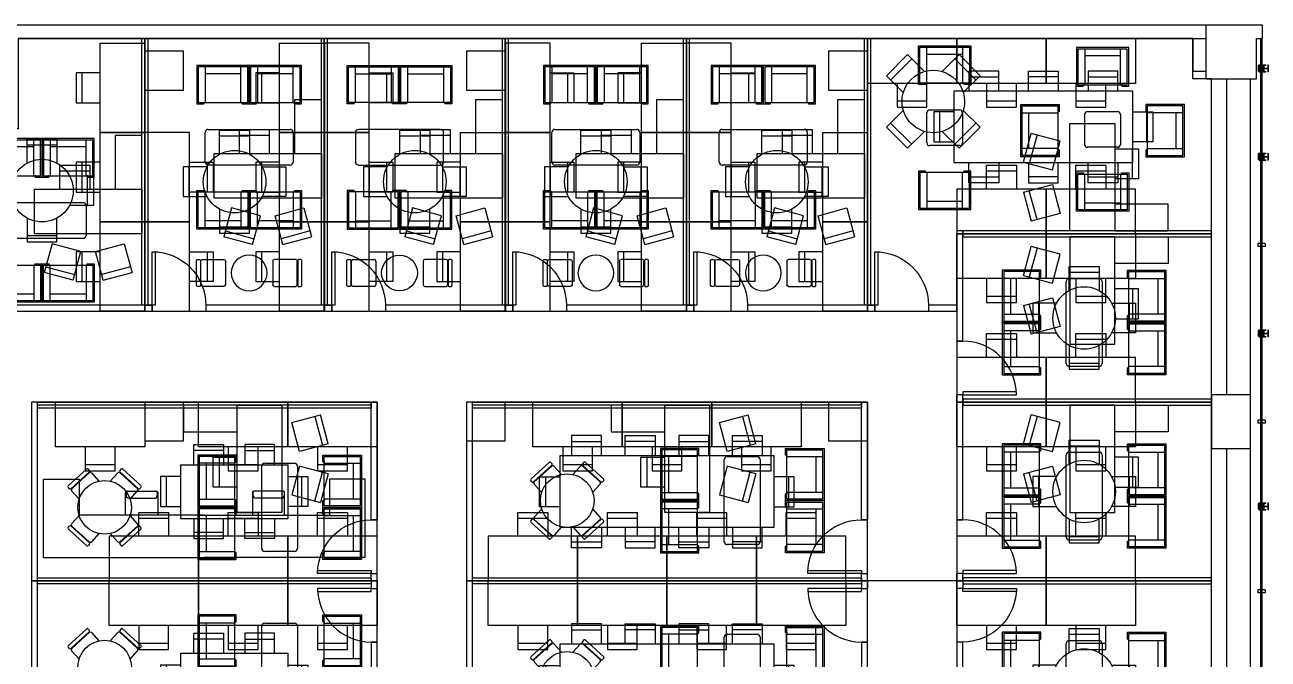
# Model space of a CAD drawing. Header units: feet. Extents: x 0 to 197, y 0 to 205.
# Drawn here: x 127.6 to 197.2, y 144.5 to 179.9 of the extents above; entities that cross this region are included whole.
import ezdxf

# ---------------------------------------------------------------- set-up
doc = ezdxf.new("R2010")
doc.units = ezdxf.units.FT
doc.header["$LTSCALE"] = 0.003281
doc.header["$MEASUREMENT"] = 0
for name, color, linetype, true_color in [('0-PF-CELLULAR$0-PF-CELL', 6, 'Continuous', 0xff00ff), ('0-PF-PARITION-WALLS', 70, 'Continuous', 0x7fff00), ('FURN$0-FURN-BENCHING', 15, 'Continuous', 0xbf3f3f), ('FURN$0-FURN-BREAKOUT', 18, 'Continuous', 0x000000), ('FURN$0-FURN-CONFERENCE', 4, 'Continuous', 0x00ffff), ('FURN$0-FURN-OFFICE', 254, 'Continuous', 0xbfbfff), ('FURN$0-FURN-RECEPTION', 18, 'Continuous', 0x000000), ('PF-PLAN$0-PF-DARK', 18, 'Continuous', 0x000000), ('PF-PLAN$0-PF-LIGHT', 254, 'Continuous', 0xe6e6e6), ('PF-PLAN$0-PF-MEDIUM', 9, 'Continuous', 0xbebebe)]:
    doc.layers.add(name, color=color, linetype=linetype, true_color=true_color)

# ---------------------------------------------------------------- blocks, each defined once
blk = doc.blocks.new('FLOORED-FURN-BENCHING')
at = {"layer": 'FURN$0-FURN-BENCHING'}
blk.add_line((0.333, 0), (0.333, 1.667), dxfattribs=at)
for points in [[(3.833, 3.333), (3.833, -1.667), (1.333, -1.667), (1.333, 3.333), (3.833, 3.333)], [(1.333, 1.667), (0, 1.667), (0, 0), (1.333, 0)]]:
    blk.add_lwpolyline(points, dxfattribs=at)
blk = doc.blocks.new('FLOORED-FURN-BREAKOUT-LOUNGE-TWO')
at = {"layer": 'FURN$0-FURN-BREAKOUT'}
for p, q in [((0.462, 9.077), (0.462, 7.077)), ((2.462, 7.077), (2.462, 9.077)), ((2.462, 8.692), (0.462, 8.692)), ((0.628, 5.577), (2.295, 5.577)), ((0.462, 3.744), (0.462, 5.41)), ((2.462, 5.41), (2.462, 3.744)), ((2.295, 3.577), (0.628, 3.577)), ((0.462, 0.077), (0.462, 2.077)), ((2.462, 2.077), (2.462, 0.077)), ((2.462, 0.462), (0.462, 0.462))]:
    blk.add_line(p, q, dxfattribs=at)
for points in [[(2.557, 7.077, 1), (2.557, 7), (2.923, 7), (2.923, 9.154), (0, 9.154), (0, 7), (0.365, 7, 1), (0.365, 7.077)], [(2.557, 2.077, -1), (2.557, 2.154), (2.923, 2.154), (2.923, 0), (0, 0), (0, 2.154), (0.365, 2.154, -1), (0.365, 2.077)]]:
    blk.add_lwpolyline(points, format="xyb", dxfattribs=at)
for points in [[(2.846, 9.077), (0.077, 9.077), (0.077, 7.077), (2.846, 7.077), (2.846, 9.077)], [(2.846, 0.077), (0.077, 0.077), (0.077, 2.077), (2.846, 2.077), (2.846, 0.077)]]:
    blk.add_lwpolyline(points, dxfattribs=at)
for centre, start, end in [((0.628, 5.41), 90, 180), ((2.295, 5.41), 0, 90), ((0.628, 3.744), 180, 270), ((2.295, 3.744), 270, 0)]:
    blk.add_arc(centre, 0.167, start, end, dxfattribs=at)
blk = doc.blocks.new('FLOORED-FURN-BREAKOUT-LOUNGE-FOUR')
at = {"layer": 'FURN$0-FURN-BREAKOUT'}
for p, q in [((0.462, 9.077), (0.462, 7.077)), ((2.462, 7.077), (2.462, 9.077)), ((2.462, 8.692), (0.462, 8.692)), ((0.628, 5.577), (2.295, 5.577)), ((-3.038, 5.506), (-1.038, 5.506)), ((-2.654, 3.506), (-2.654, 5.506)), ((0.462, 3.744), (0.462, 5.41)), ((2.462, 5.41), (2.462, 3.744)), ((5.962, 5.506), (3.962, 5.506)), ((5.577, 3.506), (5.577, 5.506)), ((-1.038, 3.506), (-3.038, 3.506)), ((2.295, 3.577), (0.628, 3.577)), ((3.962, 3.506), (5.962, 3.506)), ((0.462, 0.077), (0.462, 2.077)), ((2.462, 2.077), (2.462, 0.077)), ((2.462, 0.462), (0.462, 0.462))]:
    blk.add_line(p, q, dxfattribs=at)
for points in [[(2.557, 7.077, 1), (2.557, 7), (2.923, 7), (2.923, 9.154), (0, 9.154), (0, 7), (0.365, 7, 1), (0.365, 7.077)], [(-1.038, 3.41, -1), (-0.962, 3.41), (-0.962, 3.044), (-3.115, 3.044), (-3.115, 5.967), (-0.962, 5.967), (-0.962, 5.602, -1), (-1.038, 5.602)], [(3.962, 3.41, 1), (3.885, 3.41), (3.885, 3.044), (6.038, 3.044), (6.038, 5.967), (3.885, 5.967), (3.885, 5.602, 1), (3.962, 5.602)], [(2.557, 2.077, -1), (2.557, 2.154), (2.923, 2.154), (2.923, 0), (0, 0), (0, 2.154), (0.365, 2.154, -1), (0.365, 2.077)]]:
    blk.add_lwpolyline(points, format="xyb", dxfattribs=at)
for points in [[(2.846, 9.077), (0.077, 9.077), (0.077, 7.077), (2.846, 7.077), (2.846, 9.077)], [(-3.038, 3.121), (-3.038, 5.89), (-1.038, 5.89), (-1.038, 3.121), (-3.038, 3.121)], [(5.962, 3.121), (5.962, 5.89), (3.962, 5.89), (3.962, 3.121), (5.962, 3.121)], [(2.846, 0.077), (0.077, 0.077), (0.077, 2.077), (2.846, 2.077), (2.846, 0.077)]]:
    blk.add_lwpolyline(points, dxfattribs=at)
for centre, start, end in [((0.628, 5.41), 90, 180), ((2.295, 5.41), 0, 90), ((0.628, 3.744), 180, 270), ((2.295, 3.744), 270, 0)]:
    blk.add_arc(centre, 0.167, start, end, dxfattribs=at)
blk = doc.blocks.new('FLOORED-FURN-BREAKOUT-LOUNGE-FOUR-ACROSS')
at = {"layer": 'FURN$0-FURN-BREAKOUT'}
for p, q in [((-2.462, 9.077), (-2.462, 7.077)), ((-0.462, 7.077), (-0.462, 9.077)), ((0.462, 9.077), (0.462, 7.077)), ((2.462, 7.077), (2.462, 9.077)), ((-0.462, 8.692), (-2.462, 8.692)), ((2.462, 8.692), (0.462, 8.692)), ((-2.295, 5.577), (2.295, 5.577)), ((-2.462, 3.744), (-2.462, 5.41)), ((2.462, 5.41), (2.462, 3.744)), ((2.295, 3.577), (-2.295, 3.577)), ((-2.462, 0.077), (-2.462, 2.077)), ((-0.462, 2.077), (-0.462, 0.077)), ((0.462, 0.077), (0.462, 2.077)), ((2.462, 2.077), (2.462, 0.077)), ((-0.462, 0.462), (-2.462, 0.462)), ((2.462, 0.462), (0.462, 0.462))]:
    blk.add_line(p, q, dxfattribs=at)
for points in [[(-0.366, 7.077, 1), (-0.366, 7), (0, 7), (0, 9.154), (-2.923, 9.154), (-2.923, 7), (-2.558, 7, 1), (-2.558, 7.077)], [(2.557, 7.077, 1), (2.557, 7), (2.923, 7), (2.923, 9.154), (0, 9.154), (0, 7), (0.365, 7, 1), (0.365, 7.077)], [(-0.366, 2.077, -1), (-0.366, 2.154), (0, 2.154), (0, 0), (-2.923, 0), (-2.923, 2.154), (-2.558, 2.154, -1), (-2.558, 2.077)], [(2.557, 2.077, -1), (2.557, 2.154), (2.923, 2.154), (2.923, 0), (0, 0), (0, 2.154), (0.365, 2.154, -1), (0.365, 2.077)]]:
    blk.add_lwpolyline(points, format="xyb", dxfattribs=at)
for points in [[(-0.077, 9.077), (-2.846, 9.077), (-2.846, 7.077), (-0.077, 7.077), (-0.077, 9.077)], [(2.846, 9.077), (0.077, 9.077), (0.077, 7.077), (2.846, 7.077), (2.846, 9.077)], [(-0.077, 0.077), (-2.846, 0.077), (-2.846, 2.077), (-0.077, 2.077), (-0.077, 0.077)], [(2.846, 0.077), (0.077, 0.077), (0.077, 2.077), (2.846, 2.077), (2.846, 0.077)]]:
    blk.add_lwpolyline(points, dxfattribs=at)
for centre, start, end in [((-2.295, 5.41), 90, 180), ((2.295, 5.41), 0, 90), ((-2.295, 3.744), 180, 270), ((2.295, 3.744), 270, 0)]:
    blk.add_arc(centre, 0.167, start, end, dxfattribs=at)
blk = doc.blocks.new('FLOORED-FURN-BREAKOUT-TWO-SEAT')
at = {"layer": 'FURN$0-FURN-BREAKOUT'}
for p, q in [((-0.75, 5.838), (-0.75, 5.71)), ((0.706, 5.883), (-0.706, 5.883)), ((-0.706, 5.666), (0.706, 5.666)), ((0.662, 5.635), (-0.662, 5.635)), ((0.75, 5.71), (0.75, 5.838)), ((-0.75, 5.547), (-0.75, 4.356)), ((0.75, 4.356), (0.75, 5.547)), ((-0.662, 4.268), (0.662, 4.268)), ((-0.75, 0.335), (-0.75, 1.527)), ((-0.662, 1.615), (0.662, 1.615)), ((0.75, 1.527), (0.75, 0.335)), ((-0.75, 0.044), (-0.75, 0.172)), ((-0.706, 0.216), (0.706, 0.216)), ((0.706, 0), (-0.706, 0)), ((0.662, 0.247), (-0.662, 0.247)), ((0.75, 0.172), (0.75, 0.044))]:
    blk.add_line(p, q, dxfattribs=at)
blk.add_circle((0, 2.939), 1, dxfattribs=at)
for centre, radius, start, end in [((-0.706, 5.838), 0.0441, 90, 180), ((-0.706, 5.71), 0.0441, 180, 270), ((-0.662, 5.547), 0.0882, 90, 180), ((0.662, 5.547), 0.0882, 0, 90), ((0.706, 5.838), 0.0441, 0, 90), ((0.706, 5.71), 0.0441, 270, 0), ((-0.662, 4.356), 0.0882, 180, 270), ((0.662, 4.356), 0.0882, 270, 360), ((-0.662, 1.527), 0.0882, 90, 180), ((0.662, 1.527), 0.0882, 0, 90), ((-0.662, 0.335), 0.0882, 180, 270), ((-0.706, 0.172), 0.0441, 90, 180), ((-0.706, 0.044), 0.0441, 180, 270), ((0.662, 0.335), 0.0882, 270, 0), ((0.706, 0.172), 0.0441, 360, 90), ((0.706, 0.044), 0.0441, 270, 360)]:
    blk.add_arc(centre, radius, start, end, dxfattribs=at)
blk = doc.blocks.new('FLOORED-FURN-BREAKOUT-FOUR-SEAT')
at = {"layer": 'FURN$0-FURN-BREAKOUT'}
for p, q in [((-2.147, 2.492), (-1.199, 3.538)), ((-1.137, 3.541), (-1.042, 3.455)), ((1.04, 3.457), (1.135, 3.543)), ((1.197, 3.54), (2.149, 2.498)), ((-1.039, 3.392), (-1.987, 2.346)), ((-1.934, 2.358), (-1.046, 3.339)), ((-0.921, 3.345), (-0.459, 2.927)), ((0.455, 2.923), (0.919, 3.347)), ((1.989, 2.352), (1.037, 3.395)), ((1.044, 3.341), (1.936, 2.364)), ((-2.049, 2.343), (-2.144, 2.429)), ((-1.467, 1.815), (-1.928, 2.234)), ((1.931, 2.239), (1.467, 1.815)), ((2.146, 2.435), (2.051, 2.349)), ((-1.467, 1.185), (-1.928, 0.766)), ((1.931, 0.761), (1.467, 1.185)), ((-2.147, 0.508), (-1.199, -0.538)), ((-2.049, 0.657), (-2.144, 0.571)), ((-1.039, -0.392), (-1.987, 0.654)), ((-1.934, 0.642), (-1.046, -0.339)), ((-0.921, -0.345), (-0.459, 0.073)), ((0.455, 0.077), (0.919, -0.347)), ((1.989, 0.648), (1.037, -0.395)), ((1.044, -0.341), (1.936, 0.636)), ((1.197, -0.54), (2.149, 0.502)), ((2.146, 0.565), (2.051, 0.651)), ((-1.137, -0.541), (-1.042, -0.455)), ((1.04, -0.457), (1.135, -0.543))]:
    blk.add_line(p, q, dxfattribs=at)
blk.add_circle((0, 1.5), 1.5, dxfattribs=at)
for centre, radius, start, end in [((-1.167, 3.508), 0.0441, 47.81673, 137.81673), ((1.164, 3.511), 0.0441, 42.3913, 132.3913), ((-0.98, 3.28), 0.0882, 47.81673, 137.81673), ((-1.072, 3.422), 0.0441, 317.81673, 47.81673), ((0.979, 3.282), 0.0882, 42.3913, 132.3913), ((1.07, 3.424), 0.0441, 132.3913, 222.3913), ((-2.115, 2.462), 0.0441, 137.81673, 227.81673), ((-2.02, 2.376), 0.0441, 227.81673, 317.81673), ((-1.869, 2.299), 0.0882, 137.81673, 227.81673), ((1.871, 2.304), 0.0882, 312.3913, 42.3913), ((2.022, 2.382), 0.0441, 222.3913, 312.3913), ((2.116, 2.468), 0.0441, 312.3913, 42.3913), ((-1.869, 0.701), 0.0882, 132.18327, 222.18327), ((1.871, 0.696), 0.0882, 317.6087, 47.6087), ((-2.115, 0.538), 0.0441, 132.18327, 222.18327), ((-2.02, 0.624), 0.0441, 42.18327, 132.18327), ((2.022, 0.618), 0.0441, 47.6087, 137.6087), ((2.116, 0.532), 0.0441, 317.6087, 47.6087), ((-1.167, -0.508), 0.0441, 222.18327, 312.18327), ((-0.98, -0.28), 0.0882, 222.18327, 312.18327), ((-1.072, -0.422), 0.0441, 312.18327, 42.18327), ((0.979, -0.282), 0.0882, 227.6087, 317.6087), ((1.07, -0.424), 0.0441, 137.6087, 227.6087), ((1.164, -0.511), 0.0441, 227.6087, 317.6087)]:
    blk.add_arc(centre, radius, start, end, dxfattribs=at)
blk = doc.blocks.new('FLOORED-FURN-RECEPTION-DESK')
at = {"layer": 'FURN$0-FURN-RECEPTION'}
for p, q in [((44.63, 224), (44.63, 116)), ((16.24, 116), (16.24, 200)), ((0.16, 168.77), (0.16, 149.27)), ((16.24, 169.77), (1.16, 169.77)), ((1.16, 169.52), (2.94, 169.52)), ((4.94, 167.52), (4.94, 150.52)), ((1.16, 148.52), (2.94, 148.52)), ((1.16, 148.27), (16.24, 148.27)), ((16.24, 116), (16.24, 32)), ((44.63, 8), (44.63, 116)), ((0.16, 64.16), (0.16, 83.66)), ((1.16, 84.66), (16.24, 84.66)), ((1.16, 84.41), (2.94, 84.41)), ((4.94, 65.41), (4.94, 82.41)), ((1.16, 63.41), (2.94, 63.41)), ((16.24, 63.16), (1.16, 63.16))]:
    blk.add_line(p, q, dxfattribs=at)
for points in [[(44.63, 224), (-7.76, 224), (-7.76, 200), (16.24, 200)], [(44.63, 8), (-7.76, 8), (-7.76, 32), (16.24, 32)]]:
    blk.add_lwpolyline(points, dxfattribs=at)
for centre, radius, start, end in [((1.16, 168.77), 1, 90, 180), ((1.16, 168.52), 1, 90, 180), ((2.94, 167.52), 2, 360, 90), ((2.94, 150.52), 2, 270, 360), ((1.16, 149.52), 1, 180, 270), ((1.16, 149.27), 1, 180, 270), ((1.16, 83.66), 1, 90, 180), ((1.16, 83.41), 1, 90, 180), ((2.94, 82.41), 2, 360, 90), ((1.16, 64.41), 1, 180, 270), ((1.16, 64.16), 1, 180, 270), ((2.94, 65.41), 2, 270, 360)]:
    blk.add_arc(centre, radius, start, end, dxfattribs=at)
blk = doc.blocks.new('FLOORED-3_ DOOR 01')
at = {"layer": '0-PF-PARITION-WALLS'}
for p, q in [((-39, 0), (-39, -4)), ((2, 0), (-3, 0)), ((-3, 0), (-3, -4)), ((2, 0), (2, -4)), ((2, -4), (-3, -4))]:
    blk.add_line(p, q, dxfattribs=at)
blk.add_lwpolyline([(-3, 0), (-3, 36), (-5, 36), (-5, 0), (-3, 0)], dxfattribs=at)
blk.add_arc((-3, 0), 36, 90, 180, dxfattribs=at)
blk = doc.blocks.new('FLOORED-ASSEMBLY-PRIVATE-OFFICE-SMALL')
at = {"layer": 'FURN$0-FURN-OFFICE'}
for p, q in [((7.343, 5.367), (7.775, 3.757)), ((8.097, 3.843), (7.665, 5.453)), ((2, 2.917), (2, 4.583)), ((7.343, 0.633), (7.775, 2.243)), ((8.097, 2.157), (7.665, 0.547))]:
    blk.add_line(p, q, dxfattribs=at)
for points in [[(5.5, 6), (3, 6), (3, 0), (5.5, 0), (5.5, 6)], [(8.097, 3.843), (6.487, 3.412), (6.056, 5.022), (7.665, 5.453)], [(3, 4.583), (1.667, 4.583), (1.667, 2.917), (3, 2.917)], [(8.097, 2.157), (6.487, 2.588), (6.056, 0.978), (7.665, 0.547)], [(3, 0), (0, 0), (0, 1.5), (3, 1.5)]]:
    blk.add_lwpolyline(points, dxfattribs=at)
blk = doc.blocks.new('FLOORED-ASSEMBLY-PRIVATE-OFFICE-BREAKOUT')
at = {"layer": 'FURN$0-FURN-OFFICE'}
for p, q in [((0.833, 5.411), (-0.833, 5.411)), ((-2.539, 2.039), (-2.539, 3.706)), ((2.539, 2.039), (2.539, 3.706)), ((0.833, 0.333), (-0.833, 0.333))]:
    blk.add_line(p, q, dxfattribs=at)
for points in [[(-0.833, 4.411), (-0.833, 5.744), (0.833, 5.744), (0.833, 4.411)], [(-1.539, 3.706), (-2.872, 3.706), (-2.872, 2.039), (-1.539, 2.039)], [(1.539, 3.706), (2.872, 3.706), (2.872, 2.039), (1.539, 2.039)], [(-0.833, 1.333), (-0.833, 0), (0.833, 0), (0.833, 1.333)]]:
    blk.add_lwpolyline(points, dxfattribs=at)
for start, end in [(45, 225), (225, 45)]:
    blk.add_arc((0, 2.872), 1.75, start, end, dxfattribs=at)
blk = doc.blocks.new('FLOORED-FURN-EIGHT-SEAT-CONFERENCE-SQUARE')
at = {"layer": 'FURN$0-FURN-CONFERENCE'}
for p, q in [((0.833, 4.789), (2.5, 4.789)), ((5.833, 4.789), (4.167, 4.789)), ((7.5, 4.789), (9.167, 4.789)), ((10, 4), (0, 4)), ((0, 4), (0, 0)), ((10, 0), (10, 4)), ((-0.789, 1.167), (-0.789, 2.833)), ((10.789, 1.167), (10.789, 2.833)), ((0, 0), (10, 0)), ((0.833, -0.789), (2.5, -0.789)), ((5.833, -0.789), (4.167, -0.789)), ((7.5, -0.789), (9.167, -0.789))]:
    blk.add_line(p, q, dxfattribs=at)
for points in [[(2.5, 4), (2.5, 5.122), (0.833, 5.122), (0.833, 4)], [(4.167, 4), (4.167, 5.122), (5.833, 5.122), (5.833, 4)], [(9.167, 4), (9.167, 5.122), (7.5, 5.122), (7.5, 4)], [(0, 2.833), (-1.122, 2.833), (-1.122, 1.167), (0, 1.167)], [(10, 2.833), (11.122, 2.833), (11.122, 1.167), (10, 1.167)], [(2.5, 0), (2.5, -1.122), (0.833, -1.122), (0.833, 0)], [(4.167, 0), (4.167, -1.122), (5.833, -1.122), (5.833, 0)], [(9.167, 0), (9.167, -1.122), (7.5, -1.122), (7.5, 0)]]:
    blk.add_lwpolyline(points, dxfattribs=at)
blk = doc.blocks.new('FLOORED-FURN-TWELVE-SEAT-CONFERENCE')
at = {"layer": 'FURN$0-FURN-CONFERENCE'}
for p, q in [((1.789, 5.949), (3.456, 5.949)), ((6.456, 5.949), (4.789, 5.949)), ((7.789, 5.949), (9.456, 5.949)), ((12.456, 5.949), (10.789, 5.949)), ((0.333, 2.327), (0.333, 3.994)), ((13.911, 2.327), (13.911, 3.994)), ((1.789, 0.333), (3.456, 0.333)), ((6.456, 0.333), (4.789, 0.333)), ((7.789, 0.333), (9.456, 0.333)), ((12.456, 0.333), (10.789, 0.333))]:
    blk.add_line(p, q, dxfattribs=at)
for points in [[(3.456, 5.161), (3.456, 6.283), (1.789, 6.283), (1.789, 5.161)], [(4.789, 5.161), (4.789, 6.283), (6.456, 6.283), (6.456, 5.161)], [(9.456, 5.161), (9.456, 6.283), (7.789, 6.283), (7.789, 5.161)], [(10.789, 5.161), (10.789, 6.283), (12.456, 6.283), (12.456, 5.161)], [(1.122, 1.141), (13.122, 1.141), (13.122, 5.141), (1.122, 5.141), (1.122, 1.141)], [(1.122, 3.994), (0, 3.994), (0, 2.327), (1.122, 2.327)], [(13.122, 3.994), (14.244, 3.994), (14.244, 2.327), (13.122, 2.327)], [(3.456, 1.122), (3.456, 0), (1.789, 0), (1.789, 1.122)], [(4.789, 1.122), (4.789, 0), (6.456, 0), (6.456, 1.122)], [(9.456, 1.122), (9.456, 0), (7.789, 0), (7.789, 1.122)], [(10.789, 1.122), (10.789, 0), (12.456, 0), (12.456, 1.122)]]:
    blk.add_lwpolyline(points, dxfattribs=at)
blk = doc.blocks.new('FLOORED-FURN-SIX-SEAT-CONFERENCE-SQUARE')
at = {"layer": 'FURN$0-FURN-CONFERENCE'}
for p, q in [((2.406, 3.789), (0.739, 3.789)), ((3.594, 3.789), (5.261, 3.789)), ((0, 3), (0, 0)), ((0, 3), (6, 3)), ((6, 3), (6, 0)), ((-0.789, 0.667), (-0.789, 2.333)), ((6.789, 0.667), (6.789, 2.333)), ((0, 0), (6, 0)), ((2.406, -0.789), (0.739, -0.789)), ((3.594, -0.789), (5.261, -0.789))]:
    blk.add_line(p, q, dxfattribs=at)
for points in [[(0.739, 3), (0.739, 4.122), (2.406, 4.122), (2.406, 3)], [(5.261, 3), (5.261, 4.122), (3.594, 4.122), (3.594, 3)], [(0, 2.333), (-1.122, 2.333), (-1.122, 0.667), (0, 0.667)], [(6, 2.333), (7.122, 2.333), (7.122, 0.667), (6, 0.667)], [(0.739, 0), (0.739, -1.122), (2.406, -1.122), (2.406, 0)], [(5.261, 0), (5.261, -1.122), (3.594, -1.122), (3.594, 0)]]:
    blk.add_lwpolyline(points, dxfattribs=at)
blk = doc.blocks.new('FLOORED-FURN-FOUR-SEAT-CONFERENCE 01')
at = {"layer": 'FURN$0-FURN-CONFERENCE'}
for p, q in [((1.667, 5.411), (0, 5.411)), ((-1.706, 2.039), (-1.706, 3.706)), ((3.372, 2.039), (3.372, 3.706)), ((1.667, 0.333), (0, 0.333))]:
    blk.add_line(p, q, dxfattribs=at)
for points in [[(0, 4.411), (0, 5.744), (1.667, 5.744), (1.667, 4.411)], [(-0.706, 3.706), (-2.039, 3.706), (-2.039, 2.039), (-0.706, 2.039)], [(2.372, 3.706), (3.706, 3.706), (3.706, 2.039), (2.372, 2.039)], [(0, 1.333), (0, 0), (1.667, 0), (1.667, 1.333)]]:
    blk.add_lwpolyline(points, dxfattribs=at)
blk.add_circle((0.833, 2.872), 1.75, dxfattribs=at)

msp = doc.modelspace()

# ---------------------------------------------------------------- linework, layer by layer
at = {"layer": '0-PF-CELLULAR$0-PF-CELL'}
for points in [[(134.334, 179.167), (127.25, 179.167), (127.25, 174.126), (122.834, 174.126), (122.834, 163.917), (134.334, 163.917), (134.334, 179.167)], [(134.334, 163.917), (144.375, 163.917), (144.375, 179.167), (134.334, 179.167), (134.334, 163.917)], [(144.375, 163.917), (154.5, 163.917), (154.5, 179.167), (144.375, 179.167), (144.375, 163.917)], [(154.5, 163.917), (164.625, 163.917), (164.625, 179.167), (154.5, 179.167), (154.5, 163.917)], [(164.625, 163.917), (174.75, 163.917), (174.75, 179.167), (164.625, 179.167), (164.625, 163.917)], [(179.75, 163.917), (179.75, 168.251), (194, 168.251), (194, 176.917), (192.948, 176.917), (192.948, 179.167), (174.75, 179.167), (174.75, 163.917), (179.75, 163.917)], [(179.75, 158.834), (194, 158.834), (194, 168.251), (179.75, 168.251), (179.75, 158.834)], [(128, 148.834), (147.334, 148.834), (147.334, 158.834), (128, 158.834), (128, 148.834)], [(152.334, 148.834), (174.75, 148.834), (174.75, 158.834), (152.334, 158.834), (152.334, 148.834)], [(179.75, 148.834), (194, 148.834), (194, 158.834), (179.75, 158.834), (179.75, 148.834)], [(128, 137.751), (147.334, 137.751), (147.334, 148.834), (128, 148.834), (128, 137.751)], [(152.334, 137.751), (174.75, 137.751), (174.75, 148.834), (152.334, 148.834), (152.334, 137.751)], [(179.75, 137.751), (194, 137.751), (194, 148.834), (179.75, 148.834), (179.75, 137.751)]]:
    msp.add_lwpolyline(points, dxfattribs=at)
at = {"layer": '0-PF-PARITION-WALLS'}
for p, q in [((134.334, 179.167), (134.334, 164.251)), ((144.375, 179.167), (144.375, 164.251)), ((154.5, 179.167), (154.5, 164.251)), ((164.625, 179.167), (164.625, 164.251)), ((174.75, 179.167), (174.75, 164.251)), ((180.084, 168.251), (194, 168.251)), ((147, 158.667), (128.334, 158.667)), ((174.417, 158.667), (152.667, 158.667)), ((180.084, 158.834), (194, 158.834)), ((147, 148.834), (128.334, 148.834)), ((174.417, 148.834), (152.667, 148.834)), ((180.084, 148.834), (194, 148.834))]:
    msp.add_line(p, q, dxfattribs=at)
for points in [[(134.5, 164.251), (134.167, 164.251), (134.167, 179.167), (134.5, 179.167), (134.5, 164.251)], [(144.542, 164.251), (144.209, 164.251), (144.209, 179.167), (144.542, 179.167), (144.542, 164.251)], [(154.667, 164.251), (154.334, 164.251), (154.334, 179.167), (154.667, 179.167), (154.667, 164.251)], [(164.792, 164.251), (164.459, 164.251), (164.459, 179.167), (164.792, 179.167), (164.792, 164.251)], [(174.917, 164.251), (174.584, 164.251), (174.584, 179.167), (174.917, 179.167), (174.917, 164.251)], [(179.75, 162.251), (180.084, 162.251), (180.084, 168.417), (179.75, 168.417), (179.75, 162.251)], [(180.084, 168.084), (194, 168.084), (194, 168.417), (180.084, 168.417), (180.084, 168.084)], [(126.25, 163.917), (134.75, 163.917), (134.75, 164.251), (126.25, 164.251), (126.25, 163.917)], [(137.75, 163.917), (144.792, 163.917), (144.792, 164.251), (137.75, 164.251), (137.75, 163.917)], [(147.792, 163.917), (154.917, 163.917), (154.917, 164.251), (147.792, 164.251), (147.792, 163.917)], [(157.917, 163.917), (165.042, 163.917), (165.042, 164.251), (157.917, 164.251), (157.917, 163.917)], [(168.042, 163.917), (175.167, 163.917), (175.167, 164.251), (168.042, 164.251), (168.042, 163.917)], [(178.167, 163.917), (179.75, 163.917), (179.75, 164.251), (178.167, 164.251), (178.167, 163.917)], [(179.75, 152.251), (180.084, 152.251), (180.084, 159.251), (179.75, 159.251), (179.75, 152.251)], [(128, 41.751), (128.334, 41.751), (128.334, 158.834), (128, 158.834), (128, 41.751)], [(147, 158.501), (128.334, 158.501), (128.334, 158.834), (147, 158.834), (147, 158.501)], [(147.334, 152.251), (147, 152.251), (147, 158.834), (147.334, 158.834), (147.334, 152.251)], [(152.334, 41.751), (152.667, 41.751), (152.667, 158.834), (152.334, 158.834), (152.334, 41.751)], [(174.417, 158.501), (152.667, 158.501), (152.667, 158.834), (174.417, 158.834), (174.417, 158.501)], [(174.75, 152.251), (174.417, 152.251), (174.417, 158.834), (174.75, 158.834), (174.75, 152.251)], [(180.084, 158.667), (194, 158.667), (194, 159.001), (180.084, 159.001), (180.084, 158.667)], [(147, 148.667), (128.334, 148.667), (128.334, 149.001), (147, 149.001), (147, 148.667)], [(174.417, 148.667), (152.667, 148.667), (152.667, 149.001), (174.417, 149.001), (174.417, 148.667)], [(180.084, 148.667), (194, 148.667), (194, 149.001), (180.084, 149.001), (180.084, 148.667)], [(147, 124.751), (147.334, 124.751), (147.334, 145.417), (147, 145.417), (147, 124.751)], [(174.417, 124.751), (174.75, 124.751), (174.75, 145.417), (174.417, 145.417), (174.417, 124.751)], [(179.75, 124.751), (180.084, 124.751), (180.084, 145.417), (179.75, 145.417), (179.75, 124.751)]]:
    msp.add_lwpolyline(points, dxfattribs=at)
at = {"layer": 'FURN$0-FURN-OFFICE'}
msp.add_line((179.75, 148.834), (174.75, 148.834), dxfattribs=at)
at = {"layer": 'PF-PLAN$0-PF-DARK', "linetype": 'Continuous'}
for p, q in [((126.584, 179.938), (196.834, 179.938)), ((193.698, 176.917), (193.698, 179.938)), ((196.834, 179.938), (196.834, 179.167)), ((127.25, 179.167), (193.698, 179.167)), ((192.948, 179.167), (192.948, 177.344)), ((196.511, 179.167), (196.834, 179.167)), ((196.511, 176.917), (196.511, 179.167)), ((136.5, 178.459), (134.334, 178.459)), ((134.334, 178.459), (134.334, 176.292)), ((136.5, 176.292), (136.5, 178.459)), ((154.5, 178.459), (152.334, 178.459)), ((152.334, 178.459), (152.334, 176.292)), ((154.5, 176.292), (154.5, 178.459)), ((174.75, 178.459), (172.584, 178.459)), ((172.584, 178.459), (172.584, 176.292)), ((174.75, 176.292), (174.75, 178.459)), ((193.698, 177.344), (193.698, 178.459)), ((192.948, 177.344), (193.698, 177.344)), ((193.698, 176.917), (196.511, 176.917)), ((196.167, 176.917), (196.167, 0.667)), ((134.334, 176.292), (136.5, 176.292)), ((152.334, 176.292), (154.5, 176.292)), ((172.584, 176.292), (174.75, 176.292)), ((194, 159.261), (196.167, 159.261)), ((194, 159.261), (194, 156.24)), ((136.5, 158.834), (134.334, 158.834)), ((134.334, 158.834), (134.334, 156.667)), ((136.5, 156.667), (136.5, 158.834)), ((154.5, 158.834), (152.334, 158.834)), ((152.334, 158.834), (152.334, 156.667)), ((154.5, 156.667), (154.5, 158.834)), ((174.75, 158.834), (172.584, 158.834)), ((172.584, 158.834), (172.584, 156.667)), ((174.75, 156.667), (174.75, 158.834)), ((134.334, 156.667), (136.5, 156.667)), ((152.334, 156.667), (154.5, 156.667)), ((172.584, 156.667), (174.75, 156.667)), ((194, 156.24), (196.167, 156.24))]:
    msp.add_line(p, q, dxfattribs=at)
at = {"layer": 'PF-PLAN$0-PF-LIGHT', "linetype": 'Continuous'}
for p, q in [((196.667, 177.698), (196.608, 177.64)), ((196.608, 177.64), (196.608, 177.362)), ((196.667, 177.303), (196.608, 177.362)), ((196.667, 177.698), (196.75, 177.698)), ((196.667, 177.698), (196.667, 177.303)), ((196.75, 177.657), (196.75, 177.698)), ((196.75, 177.657), (196.834, 177.657)), ((196.75, 177.344), (196.834, 177.344)), ((196.75, 177.344), (196.75, 177.303)), ((196.834, 177.698), (197.042, 177.698)), ((196.834, 177.657), (196.834, 177.698)), ((196.834, 177.344), (196.834, 177.303)), ((196.917, 177.303), (196.917, 177.698)), ((196.938, 177.511), (196.938, 177.678)), ((196.938, 177.678), (197.042, 177.678)), ((196.938, 177.511), (197.146, 177.511)), ((196.938, 177.323), (196.938, 177.49)), ((196.938, 177.49), (197.146, 177.49)), ((197.042, 177.698), (197.042, 177.678)), ((197.146, 177.698), (197.167, 177.698)), ((197.146, 177.698), (197.146, 177.511)), ((197.146, 177.49), (197.146, 177.303)), ((197.167, 177.698), (197.167, 177.303)), ((196.667, 177.303), (196.75, 177.303)), ((196.834, 177.303), (197.042, 177.303)), ((196.938, 177.323), (197.042, 177.323)), ((197.042, 177.323), (197.042, 177.303)), ((197.146, 177.303), (197.167, 177.303)), ((196.667, 172.761), (196.608, 172.702)), ((196.608, 172.702), (196.608, 172.424)), ((196.667, 172.761), (196.75, 172.761)), ((196.667, 172.761), (196.667, 172.365)), ((196.75, 172.719), (196.75, 172.761)), ((196.75, 172.719), (196.834, 172.719)), ((196.834, 172.761), (197.042, 172.761)), ((196.834, 172.719), (196.834, 172.761)), ((196.917, 172.365), (196.917, 172.761)), ((196.938, 172.573), (196.938, 172.74)), ((196.938, 172.74), (197.042, 172.74)), ((196.938, 172.573), (197.146, 172.573)), ((196.938, 172.386), (196.938, 172.553)), ((196.938, 172.553), (197.146, 172.553)), ((197.042, 172.761), (197.042, 172.74)), ((197.146, 172.761), (197.167, 172.761)), ((197.146, 172.761), (197.146, 172.573)), ((197.146, 172.553), (197.146, 172.365)), ((197.167, 172.761), (197.167, 172.365)), ((196.667, 172.365), (196.608, 172.424)), ((196.667, 172.365), (196.75, 172.365)), ((196.75, 172.407), (196.834, 172.407)), ((196.75, 172.407), (196.75, 172.365)), ((196.834, 172.407), (196.834, 172.365)), ((196.834, 172.365), (197.042, 172.365)), ((196.938, 172.386), (197.042, 172.386)), ((197.042, 172.386), (197.042, 172.365)), ((197.146, 172.365), (197.167, 172.365)), ((196.75, 167.709), (196.584, 167.709)), ((196.584, 167.709), (196.584, 167.542)), ((196.75, 167.667), (196.75, 167.709)), ((196.834, 167.667), (196.75, 167.667)), ((196.834, 167.667), (196.834, 167.709)), ((197, 167.709), (196.834, 167.709)), ((197, 167.709), (197, 167.542)), ((196.75, 167.542), (196.584, 167.542)), ((196.834, 167.584), (196.75, 167.584)), ((196.75, 167.584), (196.75, 167.542)), ((196.834, 167.584), (196.834, 167.542)), ((197, 167.542), (196.834, 167.542)), ((196.667, 162.886), (196.608, 162.827)), ((196.608, 162.827), (196.608, 162.549)), ((196.667, 162.886), (196.75, 162.886)), ((196.667, 162.886), (196.667, 162.49)), ((196.75, 162.844), (196.75, 162.886)), ((196.75, 162.844), (196.834, 162.844)), ((196.834, 162.886), (197.042, 162.886)), ((196.834, 162.844), (196.834, 162.886)), ((196.917, 162.49), (196.917, 162.886)), ((196.938, 162.698), (196.938, 162.865)), ((196.938, 162.865), (197.042, 162.865)), ((197.042, 162.886), (197.042, 162.865)), ((197.146, 162.886), (197.167, 162.886)), ((197.146, 162.886), (197.146, 162.698)), ((197.167, 162.886), (197.167, 162.49)), ((196.667, 162.49), (196.608, 162.549)), ((196.667, 162.49), (196.75, 162.49)), ((196.75, 162.532), (196.834, 162.532)), ((196.75, 162.532), (196.75, 162.49)), ((196.834, 162.532), (196.834, 162.49)), ((196.834, 162.49), (197.042, 162.49)), ((196.938, 162.698), (197.146, 162.698)), ((196.938, 162.511), (196.938, 162.678)), ((196.938, 162.678), (197.146, 162.678)), ((196.938, 162.511), (197.042, 162.511)), ((197.042, 162.511), (197.042, 162.49)), ((197.146, 162.678), (197.146, 162.49)), ((197.146, 162.49), (197.167, 162.49)), ((196.75, 157.834), (196.584, 157.834)), ((196.584, 157.834), (196.584, 157.667)), ((196.75, 157.667), (196.584, 157.667)), ((196.75, 157.792), (196.75, 157.834)), ((196.834, 157.792), (196.75, 157.792)), ((196.834, 157.709), (196.75, 157.709)), ((196.75, 157.709), (196.75, 157.667)), ((196.834, 157.792), (196.834, 157.834)), ((197, 157.834), (196.834, 157.834)), ((196.834, 157.709), (196.834, 157.792)), ((196.834, 157.709), (196.834, 157.667)), ((197, 157.667), (196.834, 157.667)), ((197, 157.834), (197, 157.667)), ((196.667, 153.198), (196.608, 153.14)), ((196.608, 153.14), (196.608, 152.862)), ((196.667, 153.198), (196.75, 153.198)), ((196.667, 153.198), (196.667, 152.803)), ((196.75, 153.157), (196.75, 153.198)), ((196.75, 153.157), (196.834, 153.157)), ((196.834, 153.198), (197.042, 153.198)), ((196.834, 153.157), (196.834, 153.198)), ((196.917, 152.803), (196.917, 153.198)), ((196.938, 153.011), (196.938, 153.178)), ((196.938, 153.178), (197.042, 153.178)), ((196.938, 153.011), (197.146, 153.011)), ((197.042, 153.198), (197.042, 153.178)), ((197.146, 153.198), (197.167, 153.198)), ((197.146, 153.198), (197.146, 153.011)), ((197.167, 153.198), (197.167, 152.803)), ((196.667, 152.803), (196.608, 152.862)), ((196.667, 152.803), (196.75, 152.803)), ((196.75, 152.844), (196.834, 152.844)), ((196.75, 152.844), (196.75, 152.803)), ((196.834, 152.844), (196.834, 152.803)), ((196.834, 152.803), (197.042, 152.803)), ((196.938, 152.823), (196.938, 152.99)), ((196.938, 152.99), (197.146, 152.99)), ((196.938, 152.823), (197.042, 152.823)), ((197.042, 152.823), (197.042, 152.803)), ((197.146, 152.99), (197.146, 152.803)), ((197.146, 152.803), (197.167, 152.803)), ((196.75, 148.334), (196.584, 148.334)), ((196.584, 148.334), (196.584, 148.167)), ((196.75, 148.167), (196.584, 148.167)), ((196.75, 148.292), (196.75, 148.334)), ((196.834, 148.292), (196.75, 148.292)), ((196.834, 148.209), (196.75, 148.209)), ((196.75, 148.209), (196.75, 148.167)), ((196.834, 148.292), (196.834, 148.334)), ((197, 148.334), (196.834, 148.334)), ((196.834, 148.209), (196.834, 148.292)), ((196.834, 148.209), (196.834, 148.167)), ((197, 148.167), (196.834, 148.167)), ((197, 148.334), (197, 148.167))]:
    msp.add_line(p, q, dxfattribs=at)
at = {"layer": 'PF-PLAN$0-PF-MEDIUM', "linetype": 'Continuous'}
for p, q in [((196.75, 1.886), (196.75, 179.167)), ((196.834, 1.886), (196.834, 179.167)), ((194.834, 176.917), (194.834, 159.261)), ((194.834, 156.24), (194.834, 140.344))]:
    msp.add_line(p, q, dxfattribs=at)

# ---------------------------------------------------------------- block references
at = {"layer": '0-PF-PARITION-WALLS', "xscale": -0.0833333333333333, "yscale": 0.0833333333333333, "zscale": 0.0833333333333333}
for p in [(134.5, 164.251), (144.542, 164.251), (154.667, 164.251), (164.792, 164.251), (174.917, 164.251)]:
    msp.add_blockref('FLOORED-3_ DOOR 01', p, dxfattribs=at)
at = {"layer": '0-PF-PARITION-WALLS', "yscale": 0.0833333333333333, "zscale": 0.0833333333333333}
for p, xscale, rotation in [((180.084, 159.001), 0.0833333333333333, 270), ((147, 149.001), -0.0833333333333333, 90), ((174.417, 149.001), -0.0833333333333333, 90), ((180.084, 149.001), 0.0833333333333333, 270), ((147, 148.667), 0.0833333333333333, 90), ((174.417, 148.667), 0.0833333333333333, 90), ((180.084, 148.667), -0.0833333333333333, 270)]:
    msp.add_blockref('FLOORED-3_ DOOR 01', p, dxfattribs=dict(at, xscale=xscale, rotation=rotation))
at = {"layer": 'FURN$0-FURN-BENCHING'}
for p, rotation in [((130.5, 175.584), 359.9999999999997), ((140.542, 175.584), 359.9999999999997), ((160.792, 175.584), 359.9999999999997), ((178.084, 175.334), 90.00000000000085), ((183.084, 175.334), 90.00000000000085), ((188.084, 175.334), 90.00000000000085), ((130.5, 170.584), 359.9999999999997), ((140.542, 170.584), 359.9999999999997), ((150.667, 170.584), 359.9999999999997), ((160.792, 170.584), 359.9999999999997), ((170.917, 170.584), 359.9999999999997), ((130.5, 165.584), 359.9999999999997), ((140.542, 165.584), 359.9999999999997), ((150.667, 165.584), 359.9999999999997), ((160.792, 165.584), 359.9999999999997), ((170.917, 165.584), 359.9999999999997), ((183.084, 164.417), 90.0000000000017), ((188.084, 164.417), 90.0000000000017), ((132.667, 155.001), 90.0000000000017), ((140.667, 155.001), 90.0000000000017), ((145.667, 155.001), 90.0000000000017), ((159.375, 155.001), 90.0000000000017), ((164.375, 155.001), 90.0000000000017), ((169.375, 155.001), 90.0000000000017), ((183.084, 155.001), 90.00000000000085), ((188.084, 155.001), 90.00000000000085), ((135.667, 145.001), 90.0000000000017), ((140.667, 145.001), 90.0000000000017), ((145.667, 145.001), 90.0000000000017), ((156.875, 145.001), 90.0000000000017), ((161.875, 145.001), 90.0000000000017), ((166.875, 145.001), 90.0000000000017), ((171.875, 145.001), 90.0000000000017), ((183.084, 145.001), 90.00000000000085), ((188.084, 145.001), 90.00000000000085)]:
    msp.add_blockref('FLOORED-FURN-BENCHING', p, dxfattribs=dict(at, rotation=rotation))
at = {"layer": 'FURN$0-FURN-BENCHING', "xscale": -1}
for p in [(148.209, 175.584), (158.334, 175.584), (168.459, 175.584), (138.167, 170.584), (148.209, 170.584), (158.334, 170.584), (168.459, 170.584), (138.167, 165.584), (148.209, 165.584), (158.334, 165.584), (168.459, 165.584)]:
    msp.add_blockref('FLOORED-FURN-BENCHING', p, dxfattribs=at)
for p, rotation in [((183.084, 172.084), 89.99999999999916), ((188.084, 172.084), 89.99999999999916), ((183.084, 162.667), 89.99999999999831), ((188.084, 162.667), 89.99999999999831), ((135.667, 152.667), 89.99999999999831), ((140.667, 152.667), 89.99999999999831), ((145.667, 152.667), 89.99999999999831), ((156.875, 152.667), 89.99999999999831), ((161.875, 152.667), 89.99999999999831), ((166.875, 152.667), 89.99999999999831), ((171.875, 152.667), 89.99999999999831), ((183.084, 152.667), 89.99999999999831), ((188.084, 152.667), 89.99999999999831)]:
    msp.add_blockref('FLOORED-FURN-BENCHING', p, dxfattribs=dict(at, rotation=rotation))
at = {"layer": 'FURN$0-FURN-BREAKOUT'}
for name, p, rotation in [('FLOORED-FURN-BREAKOUT-LOUNGE-TWO', (180.536, 178.761), 180), ('FLOORED-FURN-BREAKOUT-TWO-SEAT', (145.641, 166.061), 270), ('FLOORED-FURN-BREAKOUT-LOUNGE-FOUR-ACROSS', (191.452, 163.289), 90), ('FLOORED-FURN-BREAKOUT-LOUNGE-FOUR-ACROSS', (191.452, 153.581), 90), ('FLOORED-FURN-BREAKOUT-LOUNGE-FOUR-ACROSS', (146.451, 152.95), 90), ('FLOORED-FURN-BREAKOUT-LOUNGE-FOUR-ACROSS', (172.326, 153.324), 90), ('FLOORED-FURN-BREAKOUT-FOUR-SEAT', (133.586, 152.95), 90), ('FLOORED-FURN-BREAKOUT-FOUR-SEAT', (159.461, 153.324), 90), ('FLOORED-FURN-BREAKOUT-LOUNGE-FOUR-ACROSS', (146.451, 144.011), 90), ('FLOORED-FURN-BREAKOUT-FOUR-SEAT', (133.586, 144.011), 90), ('FLOORED-FURN-BREAKOUT-LOUNGE-FOUR-ACROSS', (172.326, 143.386), 90), ('FLOORED-FURN-BREAKOUT-FOUR-SEAT', (159.461, 143.386), 90), ('FLOORED-FURN-BREAKOUT-LOUNGE-FOUR-ACROSS', (191.452, 143.039), 90)]:
    msp.add_blockref(name, p, dxfattribs=dict(at, rotation=rotation))
for name, p in [('FLOORED-FURN-BREAKOUT-LOUNGE-FOUR', (186.443, 169.511)), ('FLOORED-FURN-BREAKOUT-LOUNGE-FOUR-ACROSS', (140.171, 168.514)), ('FLOORED-FURN-BREAKOUT-LOUNGE-FOUR-ACROSS', (159.563, 168.514)), ('FLOORED-FURN-BREAKOUT-LOUNGE-FOUR-ACROSS', (168.929, 168.514)), ('FLOORED-FURN-BREAKOUT-LOUNGE-FOUR-ACROSS', (128.584, 164.419))]:
    msp.add_blockref(name, p, dxfattribs=at)
at = {"layer": 'FURN$0-FURN-BREAKOUT', "xscale": -1}
msp.add_blockref('FLOORED-FURN-BREAKOUT-LOUNGE-FOUR-ACROSS', (148.58, 168.514), dxfattribs=at)
at = {"layer": 'FURN$0-FURN-BREAKOUT', "xscale": -1, "rotation": 90}
for p in [(143.11, 166.061), (162.502, 166.061), (171.868, 166.061)]:
    msp.add_blockref('FLOORED-FURN-BREAKOUT-TWO-SEAT', p, dxfattribs=at)
at = {"layer": 'FURN$0-FURN-CONFERENCE'}
for name, p in [('FLOORED-FURN-EIGHT-SEAT-CONFERENCE-SQUARE', (179.595, 172.233)), ('FLOORED-FURN-FOUR-SEAT-CONFERENCE 01', (138.521, 168.295)), ('FLOORED-FURN-FOUR-SEAT-CONFERENCE 01', (148.604, 168.295)), ('FLOORED-FURN-FOUR-SEAT-CONFERENCE 01', (158.729, 168.295)), ('FLOORED-FURN-FOUR-SEAT-CONFERENCE 01', (168.854, 168.295)), ('FLOORED-FURN-FOUR-SEAT-CONFERENCE 01', (127.75, 167.795)), ('FLOORED-FURN-FOUR-SEAT-CONFERENCE 01', (186.042, 160.67)), ('FLOORED-FURN-FOUR-SEAT-CONFERENCE 01', (186.042, 150.962)), ('FLOORED-FURN-SIX-SEAT-CONFERENCE-SQUARE', (136.334, 152.334)), ('FLOORED-FURN-FOUR-SEAT-CONFERENCE 01', (186.042, 140.42)), ('FLOORED-FURN-SIX-SEAT-CONFERENCE-SQUARE', (136.334, 141.792))]:
    msp.add_blockref(name, p, dxfattribs=at)
at = {"layer": 'FURN$0-FURN-CONFERENCE', "rotation": 180}
for p in [(170.664, 156.975), (170.664, 146.434)]:
    msp.add_blockref('FLOORED-FURN-TWELVE-SEAT-CONFERENCE', p, dxfattribs=at)
at = {"layer": 'FURN$0-FURN-OFFICE', "xscale": -1}
for name, p, rotation in [('FLOORED-ASSEMBLY-PRIVATE-OFFICE-BREAKOUT', (180.469, 173.623), 45.00000000000004), ('FLOORED-ASSEMBLY-PRIVATE-OFFICE-SMALL', (144.209, 175.751), 90), ('FLOORED-ASSEMBLY-PRIVATE-OFFICE-SMALL', (154.334, 175.751), 90), ('FLOORED-ASSEMBLY-PRIVATE-OFFICE-SMALL', (164.459, 175.751), 90), ('FLOORED-ASSEMBLY-PRIVATE-OFFICE-SMALL', (174.584, 175.751), 90), ('FLOORED-ASSEMBLY-PRIVATE-OFFICE-SMALL', (134.167, 173.751), 90), ('FLOORED-ASSEMBLY-PRIVATE-OFFICE-SMALL', (136.5, 158.667), 180), ('FLOORED-ASSEMBLY-PRIVATE-OFFICE-SMALL', (160.417, 158.667), 180)]:
    msp.add_blockref(name, p, dxfattribs=dict(at, rotation=rotation))
msp.add_blockref('FLOORED-ASSEMBLY-PRIVATE-OFFICE-SMALL', (191.584, 168.417), dxfattribs=at)
at = {"layer": 'FURN$0-FURN-OFFICE', "rotation": 180}
for p in [(191.584, 168.084), (191.584, 158.667)]:
    msp.add_blockref('FLOORED-ASSEMBLY-PRIVATE-OFFICE-SMALL', p, dxfattribs=at)
at = {"layer": 'FURN$0-FURN-RECEPTION', "xscale": 0.0833333333333333, "yscale": 0.0833333333333333, "zscale": 0.0833333333333333, "rotation": 269.9999999977738}
msp.add_blockref('FLOORED-FURN-RECEPTION-DESK', (128, 153.871), dxfattribs=at)

doc.saveas('drawing.dxf')
